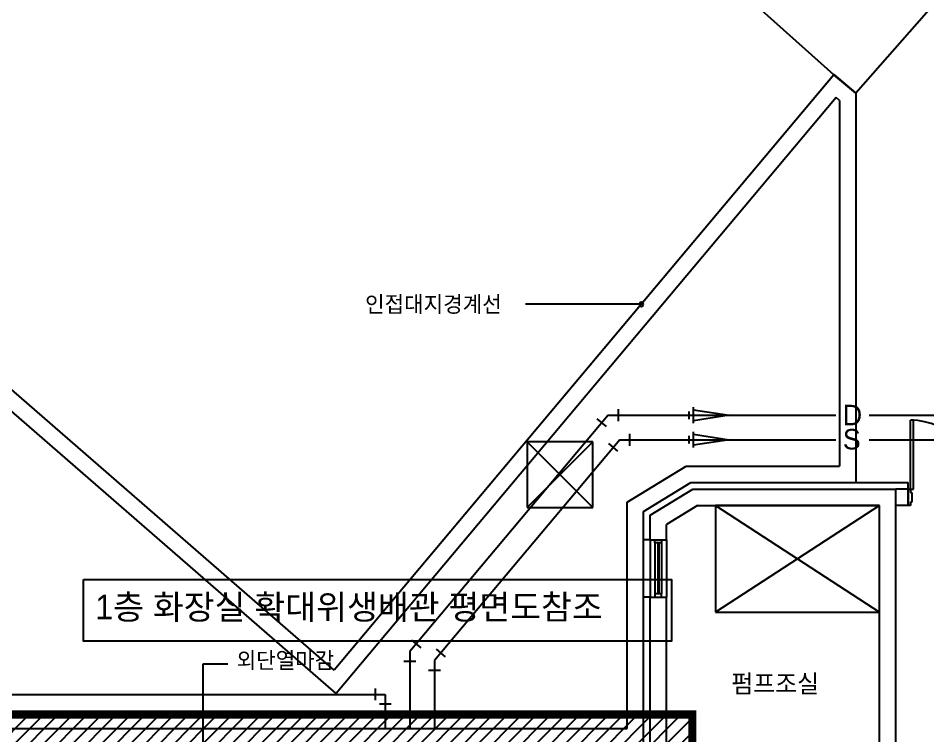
# Model space of a CAD drawing. Header units: millimetres. Extents: x 83956 to 461956, y 36707 to 125807.
# Drawn here: x 98386 to 109484, y 57691 to 66447 of the extents above; entities that cross this region are included whole.
import ezdxf
from ezdxf.enums import TextEntityAlignment as Align

# ---------------------------------------------------------------- set-up
doc = ezdxf.new("R2010")
doc.units = ezdxf.units.MM
doc.header["$LTSCALE"] = 100
doc.header["$MEASUREMENT"] = 0
doc.linetypes.add('ACAD_ISO05W100', pattern=[33, 24, -3, 0, -3, 0, -3])
doc.linetypes.add('HID', pattern=[2.3, 1.5, -0.8])
doc.layers.get('0').update_dxf_attribs({"linetype": 'CONTINUOUS'})
for name, color, linetype in [('05-TEXT', 2, 'CONTINUOUS'), ('ARCH', 9, 'CONTINUOUS'), ('PIPE', 3, 'CONTINUOUS')]:
    doc.layers.add(name, color=color, linetype=linetype)
doc.styles.add('GHS', font='romans.shx', dxfattribs={"bigfont": 'ghs.shx'})
doc.styles.add('gr', font='Gulim.ttf')

# ---------------------------------------------------------------- blocks, each defined once
blk = doc.blocks.new('jy_ex_60')
at = {"color": 2}
for p, q in [((-2.36, 0.84), (3.05, 0)), ((3.05, 0), (-2.36, -0.84))]:
    blk.add_line(p, q, dxfattribs=at)
for points in [[(-3.05, -0.58), (-3.05, 0.58)], [(-2.36, -1.2), (-2.36, 1.2)]]:
    blk.add_lwpolyline(points, dxfattribs=at)

msp = doc.modelspace()

# ---------------------------------------------------------------- hatches: boundary and pattern name
at = {"layer": 'PIPE', "ltscale": 2}
h = msp.add_hatch(dxfattribs=at)
h.set_pattern_fill('ANSI31', color=1, scale=1000, style=0)
h.set_pattern_definition([(45, (-1537911.26, -8621795.84), (-88.3883476, 88.3883476), [])])
h.paths.add_polyline_path([(97388, 57951), (106611, 57951), (106611, 53615), (97388, 53615)])

# ---------------------------------------------------------------- linework, layer by layer
at = {"layer": 'ARCH', "linetype": 'ACAD_ISO05W100', "ltscale": 180}
for p, q in [((110557, 67758), (108608, 65534)), ((102243, 58491), (93663, 65947)), ((108339, 65756), (102243, 58491)), ((108608, 65534), (108339, 65756))]:
    msp.add_line(p, q, dxfattribs=at)
at = {"layer": 'ARCH'}
for p, q in [((108339, 65756), (106345, 67541)), ((109310, 61541), (109275, 61541)), ((109275, 60701), (109275, 61541)), ((109310, 61541), (109275, 61541)), ((109275, 60701), (109275, 61541)), ((109310, 60701), (109310, 61541)), ((109310, 60701), (109310, 61541)), ((106095, 60384), (106617, 60701)), ((106617, 60701), (109095, 60701)), ((109095, 54201), (109095, 60701)), ((109245, 60701), (109095, 60701)), ((109245, 60701), (109245, 60501)), ((109245, 60701), (109275, 60701)), ((109245, 60501), (109245, 60701)), ((109245, 60701), (109275, 60701)), ((109245, 60501), (109245, 60701)), ((109275, 60701), (109310, 60701)), ((109275, 60701), (109275, 60661)), ((109275, 60701), (109310, 60701)), ((109275, 60701), (109275, 60661)), ((109275, 60661), (109290, 60661)), ((109275, 60661), (109290, 60661)), ((109290, 60661), (109290, 60541)), ((109290, 60661), (109290, 60541)), ((106673, 60501), (106295, 60271)), ((106673, 60501), (108895, 60501)), ((109245, 60501), (109095, 60501)), ((109275, 60501), (109245, 60501)), ((109275, 60501), (109245, 60501)), ((109290, 60541), (109275, 60541)), ((109275, 60541), (109275, 60501)), ((109290, 60541), (109275, 60541)), ((109275, 60541), (109275, 60501)), ((100643, 57574), (100643, 58571)), ((100643, 58571), (100943, 58571))]:
    msp.add_line(p, q, dxfattribs=at)
at = {"layer": 'ARCH', "ltscale": 2}
for p, q in [((102243, 58491), (93663, 65947)), ((108342, 65760), (102243, 58491)), ((108608, 65536), (108342, 65760)), ((102266, 58207), (93868, 65504)), ((108367, 65478), (102266, 58207)), ((108408, 65443), (108367, 65478)), ((108608, 65534), (108608, 60781)), ((108408, 65443), (108408, 60981)), ((105815, 60541), (106538, 60981)), ((106538, 60981), (108408, 60981)), ((106015, 60428), (106594, 60781)), ((106594, 60781), (108608, 60781)), ((105815, 57781), (105815, 60541)), ((108895, 60501), (106895, 59201)), ((106895, 60501), (108895, 59201)), ((108895, 60501), (106895, 60501)), ((106895, 60501), (106895, 59201)), ((108895, 54401), (108895, 60501)), ((108895, 59201), (108895, 60501)), ((106015, 57581), (106015, 60428)), ((106095, 60084), (106095, 60384)), ((106295, 60084), (106295, 60271)), ((106095, 60084), (106295, 60084)), ((106095, 54001), (106095, 59384)), ((106095, 59384), (106295, 59384)), ((106295, 54001), (106295, 59384)), ((106895, 59201), (108895, 59201)), ((94915, 57781), (105815, 57781))]:
    msp.add_line(p, q, dxfattribs=at)
at = {"layer": 'ARCH', "linetype": 'ByBlock', "ltscale": 2}
for p, q in [((105990, 62956), (104574, 62956)), ((105397, 61278), (104597, 60478)), ((105397, 60478), (104597, 61278)), ((105397, 61278), (104597, 61278)), ((104597, 61278), (104597, 60478)), ((105397, 60478), (105397, 61278)), ((106015, 60428), (106594, 60781)), ((106594, 60781), (109245, 60781)), ((109245, 60701), (109245, 60781)), ((104597, 60478), (105397, 60478)), ((106015, 57581), (106015, 60428)), ((106095, 60084), (106015, 60084)), ((106095, 60084), (106095, 59384)), ((106155, 60044), (106155, 60084)), ((106155, 60084), (106180, 60084)), ((106155, 60044), (106155, 59424)), ((106235, 60044), (106155, 60044)), ((106189, 60044), (106189, 59424)), ((106201, 60044), (106201, 59424)), ((106210, 60084), (106235, 60084)), ((106235, 60084), (106235, 60044)), ((106235, 60044), (106235, 59424)), ((106295, 60084), (106295, 59384)), ((106095, 59384), (106015, 59384)), ((106235, 59424), (106155, 59424)), ((106155, 59424), (106155, 59384)), ((106155, 59384), (106180, 59384)), ((106210, 59384), (106235, 59384)), ((106235, 59384), (106235, 59424))]:
    msp.add_line(p, q, dxfattribs=at)
at = {"layer": 'ARCH'}
for centre, radius, start, end in [((105990, 62956), 25, 0, 180), ((105990, 62956), 25, 180, 0), ((109275, 60701), 840, 360, 90), ((109275, 60701), 840, 360, 90)]:
    msp.add_arc(centre, radius, start, end, dxfattribs=at)
at = {"layer": 'PIPE', "color": 4, "ltscale": 2}
for p, q in [((105585, 61603), (103165, 58719)), ((105585, 61603), (108360, 61603)), ((108769, 61603), (110428, 61603)), ((105725, 61303), (103465, 58609)), ((105725, 61303), (108360, 61303)), ((108769, 61303), (110428, 61303)), ((103165, 58719), (103165, 57782)), ((103465, 58609), (103465, 57782))]:
    msp.add_line(p, q, dxfattribs=at)
at = {"layer": 'PIPE', "color": 2, "ltscale": 2}
for p, q in [((105705, 61675), (105705, 61531)), ((105563, 61465), (105452, 61557)), ((105845, 61375), (105845, 61231)), ((105703, 61165), (105592, 61257)), ((103187, 58857), (103297, 58764)), ((103487, 58748), (103597, 58655)), ((103237, 58599), (103093, 58599)), ((103537, 58489), (103393, 58489)), ((102745, 58125), (102745, 58269)), ((102937, 58077), (102793, 58077))]:
    msp.add_line(p, q, dxfattribs=at)
at = {"layer": 'PIPE', "ltscale": 2}
for p, q in [((94770, 58197), (102865, 58197)), ((102865, 58197), (102865, 57782))]:
    msp.add_line(p, q, dxfattribs=at)
at = {"layer": 'PIPE', "color": 3}
msp.add_lwpolyline([(99182, 59597), (106358, 59597), (106358, 58844), (99182, 58844)], close=True, dxfattribs=at)
at = {"layer": 'PIPE', "linetype": 'HID', "ltscale": 2, "const_width": 100}
msp.add_lwpolyline([(97388, 57951), (106611, 57951), (106611, 53615), (97388, 53615)], close=True, dxfattribs=at)

# ---------------------------------------------------------------- block references
at = {"layer": 'PIPE', "ltscale": 2, "xscale": 80, "yscale": 80, "zscale": 80}
for p in [(106816, 61603), (106816, 61303)]:
    msp.add_blockref('jy_ex_60', p, dxfattribs=at)

# ---------------------------------------------------------------- texts
at = {"layer": '05-TEXT', "color": 3, "style": 'gr'}
msp.add_text('1층 화장실 확대위생배관 평면도참조', height=300, dxfattribs=at).set_placement((99326, 59113))
at = {"layer": 'ARCH', "style": 'GHS'}
msp.add_text('인접대지경계선', height=225, dxfattribs=at).set_placement((103452, 62959), align=Align.MIDDLE)
for s, height, p in [('외단열마감', 225, (101052, 58492)), ('펌프조실', 253.1, (107087, 58192))]:
    msp.add_text(s, height=height, dxfattribs=at).set_placement(p)
at = {"layer": 'PIPE', "color": 2, "ltscale": 0.1, "style": 'gr'}
for s, p in [('D', (108447, 61480)), ('S', (108447, 61185))]:
    msp.add_text(s, height=250, dxfattribs=at).set_placement(p)

doc.saveas('drawing.dxf')
